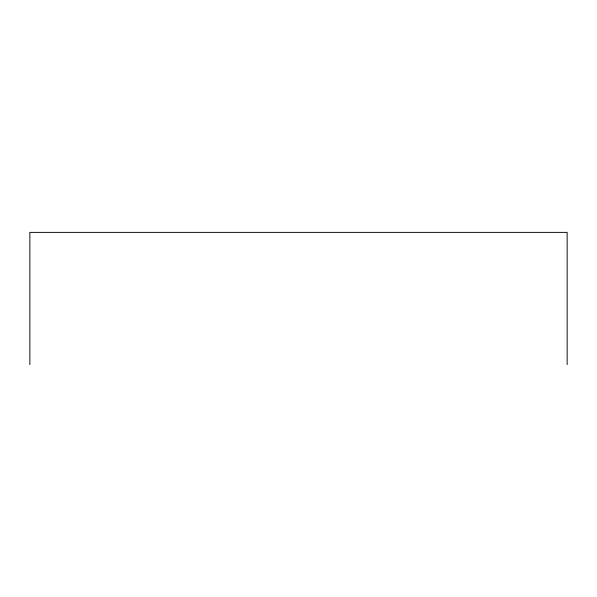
<?xml version="1.0" encoding="UTF-8"?>
<svg xmlns="http://www.w3.org/2000/svg" width="597" height="597" viewBox="0 0 597 597"><rect width="100%" height="100%" fill="white"/><g stroke="black" fill="none" stroke-linecap="round" stroke-linejoin="round"><path stroke-width="0.9" d="M567.15 364.618L567.15 232.382L29.85 232.382L29.85 364.618"/></g></svg>
